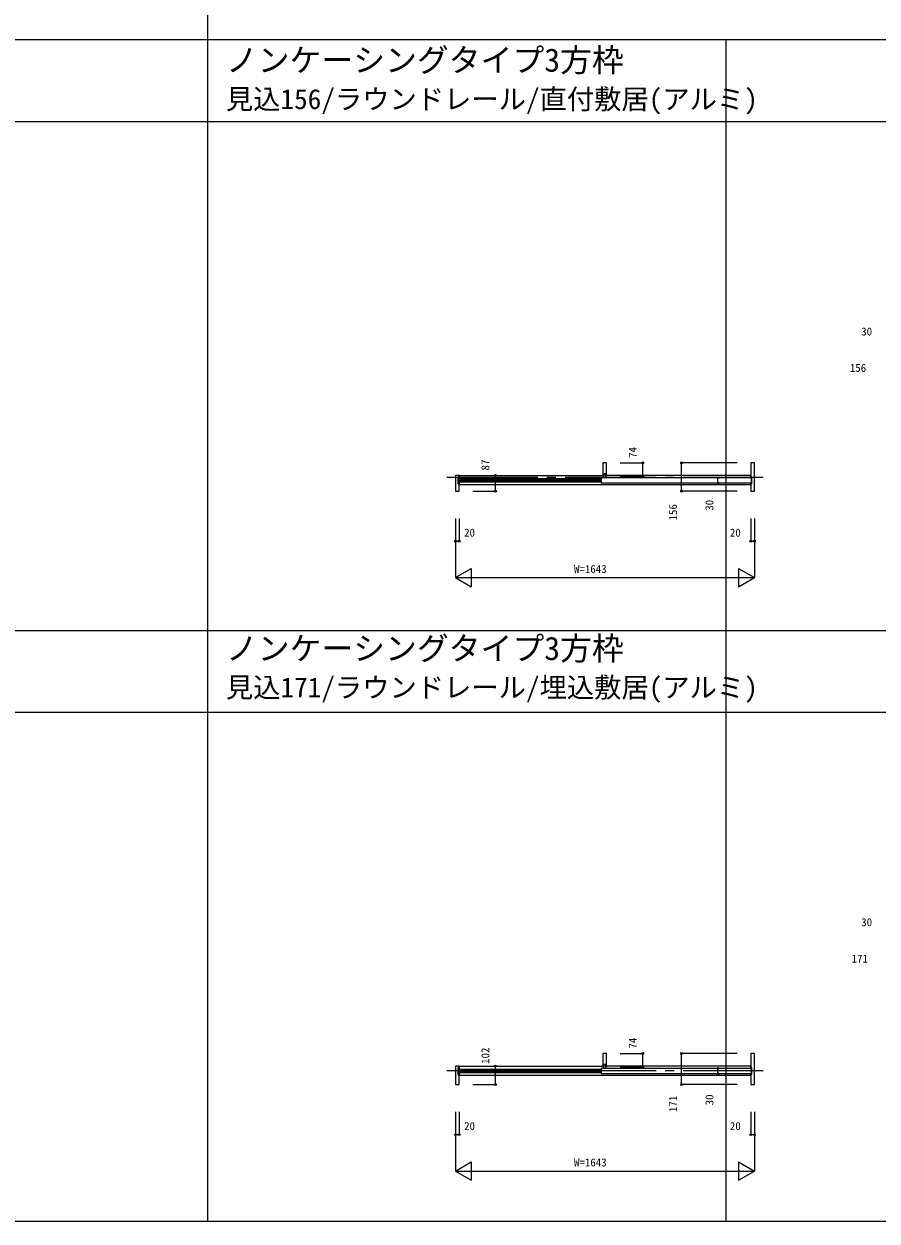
# Model space of a CAD drawing. Units: millimetres, scale not verified. Extents: x -14341 to 14341, y -10000 to 10000.
# Drawn here: x -9651 to -4961, y -10000 to -3419 of the extents above; entities that cross this region are included whole.
import ezdxf
from ezdxf.enums import TextEntityAlignment as Align

# ---------------------------------------------------------------- set-up
doc = ezdxf.new("R2010")
doc.units = ezdxf.units.MM
doc.header["$LTSCALE"] = 50
doc.linetypes.add('USER1', pattern=[13, 10, -1, 1, -1])
doc.layers.add('0-0_0', color=7, linetype='Continuous')
for name, color, linetype, lineweight in [('0-1_YKK_F1', 7, 'Continuous', 18), ('0-4_YKK_N1', 2, 'Continuous', 18), ('0-5_YKK_B1', 4, 'Continuous', 18), ('0-6_YKK_Z1', 7, 'Continuous', 18)]:
    doc.layers.add(name, color=color, linetype=linetype, lineweight=lineweight)
doc.styles.add('ＭＳ ゴシック', font='')
doc.styles.get('ＭＳ ゴシック').set_extended_font_data('MS Gothic')

msp = doc.modelspace()

# ---------------------------------------------------------------- linework, layer by layer
at = {"layer": '0-1_YKK_F1'}
for p, q in [((-8640.51, -10000), (-8640.51, 9500)), ((-14340.51, -3505), (14159.49, -3505)), ((-5790.51, -10000), (-5790.51, -3505)), ((-14340.51, -3955), (14159.49, -3955)), ((-14340.51, -6752.5), (14159.49, -6752.5)), ((-14340.51, -7202.5), (14159.49, -7202.5)), ((-14340.51, -10000), (14340.51, -10000))]:
    msp.add_line(p, q, dxfattribs=at)
at = {"layer": '0-4_YKK_N1'}
for p, q in [((-6372.76, -5831.5), (-6247.76, -5831.5)), ((-6247.76, -5905.5), (-6247.76, -5831.5)), ((-6035.23, -5987.5), (-6035.23, -5831.5)), ((-5730.23, -5831.5), (-6035.23, -5831.5)), ((-7183.29, -5900.5), (-7058.29, -5900.5)), ((-7058.29, -5987.5), (-7058.29, -5900.5)), ((-6372.76, -5905.5), (-6247.76, -5905.5)), ((-5835.23, -5943.5), (-5835.23, -5913.5)), ((-7183.29, -5987.5), (-7058.29, -5987.5)), ((-5730.23, -5987.5), (-6035.23, -5987.5)), ((-7278.23, -6137.5), (-7278.23, -6462.5)), ((-7258.23, -6137.5), (-7258.23, -6262.5)), ((-5635.23, -6137.5), (-5635.23, -6462.5)), ((-7278.23, -6262.5), (-7258.23, -6262.5)), ((-7278.23, -6462.5), (-7191.62, -6412.5)), ((-7191.62, -6412.5), (-7191.62, -6512.5)), ((-5721.83, -6412.5), (-5721.83, -6512.5)), ((-5721.83, -6412.5), (-5635.23, -6462.5)), ((-7278.23, -6462.5), (-5635.23, -6462.5)), ((-7278.23, -6462.5), (-7191.62, -6512.5)), ((-5721.83, -6512.5), (-5635.23, -6462.5)), ((-6372.76, -9079), (-6247.76, -9079)), ((-6247.76, -9153), (-6247.76, -9079)), ((-6035.23, -9250), (-6035.23, -9079)), ((-5730.23, -9079), (-6035.23, -9079)), ((-7183.29, -9148), (-7058.29, -9148)), ((-7058.29, -9250), (-7058.29, -9148)), ((-6372.76, -9153), (-6247.76, -9153)), ((-5835.23, -9191), (-5835.23, -9161)), ((-7183.29, -9250), (-7058.29, -9250)), ((-5730.23, -9250), (-6035.23, -9250)), ((-7278.23, -9400), (-7278.23, -9725)), ((-7258.23, -9400), (-7258.23, -9525)), ((-5635.23, -9400), (-5635.23, -9725)), ((-7278.23, -9525), (-7258.23, -9525)), ((-7278.23, -9725), (-7191.62, -9675)), ((-7278.23, -9725), (-5635.23, -9725)), ((-7278.23, -9725), (-7191.62, -9775)), ((-7191.62, -9675), (-7191.62, -9775)), ((-5721.83, -9675), (-5721.83, -9775)), ((-5721.83, -9675), (-5635.23, -9725)), ((-5721.83, -9775), (-5635.23, -9725))]:
    msp.add_line(p, q, dxfattribs=at)
for points in [[(-5655.23, -6137.5), (-5655.23, -6262.5), (-5635.23, -6262.5)], [(-5655.23, -9400), (-5655.23, -9525), (-5635.23, -9525)]]:
    msp.add_lwpolyline(points, dxfattribs=at)
for centre in [(-6247.76, -5831.5), (-6035.23, -5831.5), (-7058.29, -5900.5), (-6247.76, -5905.5), (-5835.23, -5913.5), (-7058.29, -5987.5), (-6035.23, -5987.5), (-5835.23, -5943.5), (-7278.23, -6262.5), (-7258.23, -6262.5), (-5655.23, -6262.5), (-5635.23, -6262.5), (-6247.76, -9079), (-6035.23, -9079), (-7058.29, -9148), (-6247.76, -9153), (-5835.23, -9161), (-5835.23, -9191), (-7058.29, -9250), (-6035.23, -9250), (-7278.23, -9525), (-7258.23, -9525), (-5655.23, -9525), (-5635.23, -9525)]:
    msp.add_circle(centre, 5, dxfattribs=at)
at = {"layer": '0-5_YKK_B1'}
for p, q in [((-5655.23, -5833.5), (-5655.23, -5907.5)), ((-7263.29, -5946.5), (-7263.29, -5910.5)), ((-7261.29, -5908.5), (-7259.29, -5908.5)), ((-7257.29, -5900.5), (-6467.76, -5900.5)), ((-6477.76, -5920), (-7257.29, -5920)), ((-7257.29, -5922.6), (-6477.76, -5922.6)), ((-6477.76, -5915.5), (-6475.76, -5913.5)), ((-6477.76, -5915.5), (-6477.76, -5941.5)), ((-5653.73, -5913.5), (-6475.76, -5913.5)), ((-5656.23, -5900.5), (-6447.76, -5900.5)), ((-5656.23, -5900.5), (-5656.23, -5913.5)), ((-5654.23, -5908.5), (-5652.23, -5908.5)), ((-5653.73, -5913.5), (-5651.73, -5915.5)), ((-5651.73, -5941.5), (-5651.73, -5915.5)), ((-5650.23, -5910.5), (-5650.23, -5946.5)), ((-7259.29, -5948.5), (-7261.29, -5948.5)), ((-7258.29, -5985.5), (-7258.29, -5949.5)), ((-7258.09, -5951), (-5656.23, -5951)), ((-7257.29, -5926.8), (-6477.76, -5926.8)), ((-7257.29, -5930.2), (-6477.76, -5930.2)), ((-7257.29, -5934.4), (-6477.76, -5934.4)), ((-6477.76, -5937), (-7257.29, -5937)), ((-6475.76, -5943.5), (-6477.76, -5941.5)), ((-5653.73, -5943.5), (-6475.76, -5943.5)), ((-5656.23, -5943.5), (-5656.23, -5951)), ((-5655.23, -5949.5), (-5655.23, -5985.5)), ((-5652.23, -5948.5), (-5654.23, -5948.5)), ((-5653.73, -5943.5), (-5651.73, -5941.5)), ((-5655.23, -9081), (-5655.23, -9155)), ((-7257.29, -9148), (-6467.76, -9148)), ((-5656.23, -9148), (-6447.76, -9148)), ((-5656.23, -9148), (-5656.23, -9161)), ((-7263.29, -9194), (-7263.29, -9158)), ((-7261.29, -9156), (-7259.29, -9156)), ((-7259.29, -9196), (-7261.29, -9196)), ((-7258.29, -9248), (-7258.29, -9197)), ((-7258.09, -9198.5), (-5656.23, -9198.5)), ((-6477.76, -9167.5), (-7257.29, -9167.5)), ((-7257.29, -9170.1), (-6477.76, -9170.1)), ((-7257.29, -9174.3), (-6477.76, -9174.3)), ((-7257.29, -9177.7), (-6477.76, -9177.7)), ((-7257.29, -9181.9), (-6477.76, -9181.9)), ((-6477.76, -9184.5), (-7257.29, -9184.5)), ((-6477.76, -9163), (-6475.76, -9161)), ((-6477.76, -9163), (-6477.76, -9189)), ((-6475.76, -9191), (-6477.76, -9189)), ((-5653.73, -9161), (-6475.76, -9161)), ((-5653.73, -9191), (-6475.76, -9191)), ((-5656.23, -9191), (-5656.23, -9198.5)), ((-5655.23, -9197), (-5655.23, -9248)), ((-5654.23, -9156), (-5652.23, -9156)), ((-5652.23, -9196), (-5654.23, -9196)), ((-5653.73, -9161), (-5651.73, -9163)), ((-5653.73, -9191), (-5651.73, -9189)), ((-5651.73, -9189), (-5651.73, -9163)), ((-5650.23, -9158), (-5650.23, -9194))]:
    msp.add_line(p, q, dxfattribs=at)
for points in [[(-6449.76, -5831.5), (-6467.76, -5831.5), (-6467.76, -5905.5), (-6461.76, -5905.5), (-6461.76, -5889.5)], [(-6461.76, -5889.5), (-6453.76, -5889.5), (-6453.76, -5905.5), (-6447.76, -5905.5), (-6447.76, -5833.5)], [(-5653.23, -5987.5), (-5635.23, -5987.5), (-5635.23, -5962.5), (-5635.23, -5856.5), (-5635.23, -5831.5), (-5653.23, -5831.5)], [(-7265.09, -5900.5), (-7278.29, -5900.5), (-7278.29, -5962.5), (-7278.29, -5987.5), (-7260.29, -5987.5)], [(-7258.29, -5907.5), (-7258.29, -5900.5), (-7265.09, -5900.5)], [(-7257.29, -5900.5), (-7257.29, -5943.5), (-7257.29, -5951)], [(-6449.76, -9079), (-6467.76, -9079), (-6467.76, -9153), (-6461.76, -9153), (-6461.76, -9137)], [(-6461.76, -9137), (-6453.76, -9137), (-6453.76, -9153), (-6447.76, -9153), (-6447.76, -9081)], [(-5653.23, -9250), (-5635.23, -9250), (-5635.23, -9210), (-5635.23, -9104), (-5635.23, -9079), (-5653.23, -9079)], [(-7265.09, -9148), (-7278.29, -9148), (-7278.29, -9210), (-7278.29, -9250), (-7260.29, -9250)], [(-7258.29, -9155), (-7258.29, -9148), (-7265.09, -9148)], [(-7257.29, -9148), (-7257.29, -9191), (-7257.29, -9198.5)]]:
    msp.add_lwpolyline(points, dxfattribs=at)
for centre, radius, start, end in [((-6449.76, -5833.5), 2, 0, 90), ((-5653.23, -5833.5), 2, 90, 180), ((-7261.29, -5910.5), 2, 90, 180), ((-7259.29, -5907.5), 1, 270, 0), ((-5654.23, -5907.5), 1, 180, 270), ((-5652.23, -5910.5), 2, 0, 90), ((-7261.29, -5946.5), 2, 180, 270), ((-7260.29, -5985.5), 2, 270, 0), ((-7259.29, -5949.5), 1, 0, 90), ((-5654.23, -5949.5), 1, 90, 180), ((-5653.23, -5985.5), 2, 180, 270), ((-5652.23, -5946.5), 2, 270, 0), ((-6449.76, -9081), 2, 0, 90), ((-5653.23, -9081), 2, 90, 180), ((-7261.29, -9158), 2, 90, 180), ((-7261.29, -9194), 2, 180, 270), ((-7259.29, -9155), 1, 270, 0), ((-7259.29, -9197), 1, 0, 90), ((-5654.23, -9155), 1, 180, 270), ((-5654.23, -9197), 1, 90, 180), ((-5652.23, -9158), 2, 0, 90), ((-5652.23, -9194), 2, 270, 0), ((-7260.29, -9248), 2, 270, 0), ((-5653.23, -9248), 2, 180, 270)]:
    msp.add_arc(centre, radius, start, end, dxfattribs=at)
at = {"layer": '0-6_YKK_Z1', "linetype": 'USER1'}
for p, q in [((-7325.79, -5909.5), (-5587.73, -5909.5)), ((-7325.79, -9172), (-5587.73, -9172))]:
    msp.add_line(p, q, dxfattribs=at)

# ---------------------------------------------------------------- texts
at = {"layer": '0-0_0', "style": 'ＭＳ ゴシック'}
for s, height, p in [('ノンケーシングタイプ3方枠', 128.3, (-8540.51, -3719.88)), ('見込156/ラウンドレール/直付敷居(アルミ)', 110, (-8540.51, -3919.93)), ('ノンケーシングタイプ3方枠', 128.3, (-8540.51, -6954.22)), ('見込171/ラウンドレール/埋込敷居(アルミ)', 110, (-8540.51, -7154.27))]:
    msp.add_text(s, height=height, dxfattribs=at).set_placement(p, align=Align.BOTTOM_LEFT)
at = {"layer": '0-4_YKK_N1', "color": 7, "style": 'ＭＳ ゴシック'}
for s, p in [('30', (-5047.69, -5144.88)), ('156', (-5110.43, -5344.88)), ('20', (-7230.9, -6250.5)), ('20', (-5769.82, -6250.5)), ('W=1643', (-6626.73, -6450.5)), ('30', (-5047.69, -8392.38)), ('171', (-5100.43, -8592.38)), ('20', (-7230.9, -9513)), ('20', (-5769.82, -9513)), ('W=1643', (-6626.73, -9713))]:
    msp.add_text(s, height=43.99, dxfattribs=at).set_placement(p, align=Align.BOTTOM_LEFT)
for s, p in [('74', (-6268.52, -5804.44)), ('87', (-7079.05, -5873.44)), ('30', (-5847.23, -6094.92)), ('156', (-6047.23, -6148.21)), ('74', (-6268.52, -9051.94)), ('102', (-7079.05, -9135.94)), ('171', (-6047.23, -9400.71)), ('30', (-5847.23, -9363.75))]:
    msp.add_text(s, height=43.99, rotation=90, dxfattribs=at).set_placement(p, align=Align.BOTTOM_LEFT)

doc.saveas('drawing.dxf')
